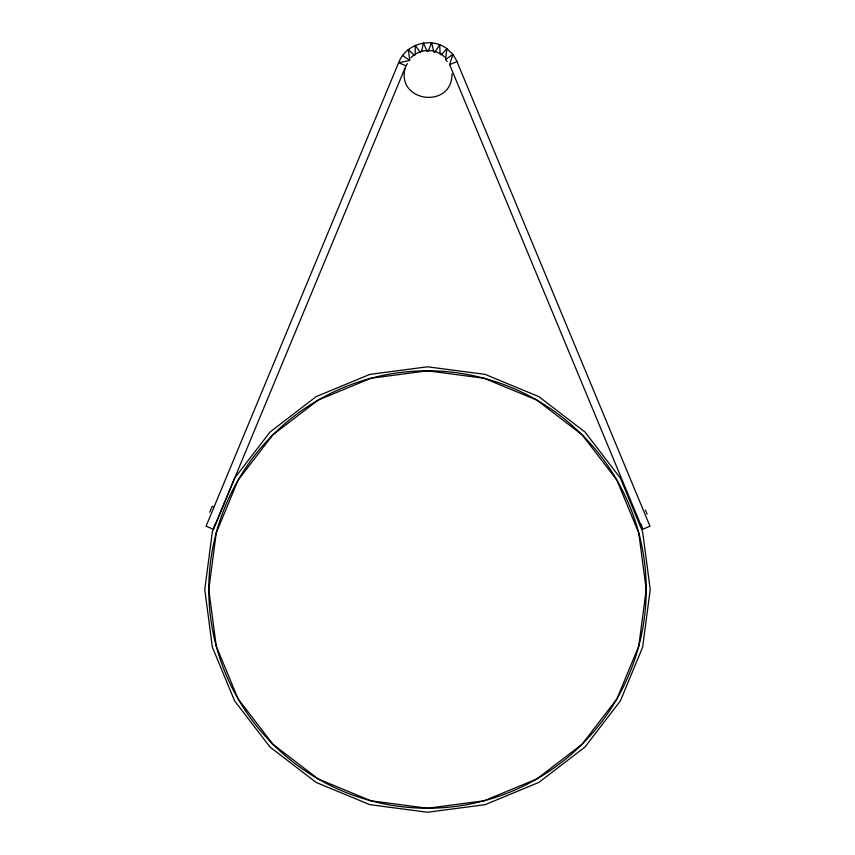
<?xml version="1.0" encoding="UTF-8"?>
<svg xmlns="http://www.w3.org/2000/svg" width="855" height="855" viewBox="0 0 855 855"><rect width="100%" height="100%" fill="white"/><g stroke="black" fill="none" stroke-linecap="round" stroke-linejoin="round"><path stroke-width="1.28" d="M404.971 68.55C396.805 102.792 452.498 108.948 452.006 73.744M445.679 58.332L446.898 48.703C430.941 36.53 405.569 43.904 398.622 62.736L206.055 526.22L213.408 529.277L405.954 65.782L407.493 63.665M421.675 51.225L423.353 42.921L427.126 51.386M214.145 526.733L214.894 524.201M449.623 64.638L456.965 61.581L649.982 526.22L642.639 529.277L449.623 64.638L452.872 54.431L446.898 48.703L441.084 54.806M428.152 51.364L431.615 42.75L433.88 52.134M209.721 512.241L210.715 509.847M211.089 508.971L211.719 507.453M212.083 506.566L214.231 506.545M434.842 52.241L439.652 44.727L440.186 54.464M410.924 57.723C419.698 48.446 435.494 48.115 444.664 57.018M408.572 60.748L398.601 62.725L405.954 65.782M402.609 55.49L409.812 60.502L408.337 49.515L414.354 55.393M447.165 61.581L445.53 59.54L452.872 54.431L457.158 61.507M420.457 52.561L415.22 45.347L415.22 55.019M645.386 509.986L646.091 511.685M646.455 512.562L647.085 514.079M641.154 524.201L642.639 529.277M212.361 531.874L204.773 589.523L212.361 647.171L234.612 700.886L270.009 747.014L316.136 782.411L369.852 804.662L427.5 812.25L485.148 804.662L538.864 782.411L584.991 747.014L620.388 700.886L642.639 647.171L650.228 589.523L642.639 531.874L620.388 478.159L584.991 432.032L538.864 396.635L485.148 374.383L427.5 366.795L369.852 374.383L316.136 396.635L270.009 432.032L234.612 478.159L212.361 531.874M216.24 532.911L208.78 589.523L216.24 646.134L238.085 698.877L272.841 744.181L318.146 778.937L370.888 800.782L427.5 808.242L484.112 800.782L536.855 778.937L582.159 744.181L616.915 698.877L638.76 646.134L646.22 589.523L638.76 532.911L616.915 480.168L582.159 434.864L536.855 400.108L484.112 378.263L427.5 370.803L370.888 378.263L318.146 400.108L272.841 434.864L238.085 480.168L216.24 532.911M318.146 778.937A218.72 218.72 0 0 0 646.22 589.523A218.72 218.72 0 0 0 318.146 400.108A218.72 218.72 0 0 0 318.146 778.937"/></g></svg>
